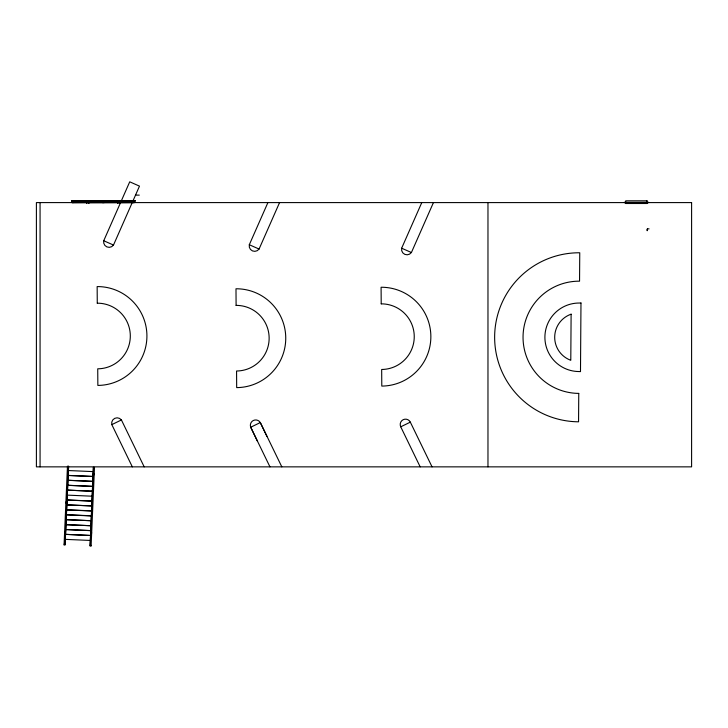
<?xml version="1.0" encoding="UTF-8"?>
<svg xmlns="http://www.w3.org/2000/svg" width="728" height="728" viewBox="0 0 728 728"><rect width="100%" height="100%" fill="white"/><g stroke="black" fill="none" stroke-linecap="round" stroke-linejoin="round"><path stroke-width="1.09" d="M647.31 230.021L647.31 230.112M68.45 466.248L65.047 545.063L64.064 545.017L67.467 466.211L68.641 466.348L65.083 544.298M93.512 467.33L90.108 546.136L91.091 546.182L94.494 467.367L93.311 467.412L90.136 545.381M86.787 203.339L87.042 202.575M117.991 203.249L118.045 202.575M86.678 203.339L86.687 202.566M117.772 203.23L117.699 202.566M647.42 228.783L649.076 228.883M647.292 229.193L647.556 228.974M103.731 240.75L129.73 181.818L139.485 186.131L113.495 245.054A5.442 5.442 0 0 1 103.731 240.75L113.495 245.054M279.561 202.593L259.068 249.049L249.304 244.744L267.904 202.593M433.433 202.593L411.411 252.516L401.656 248.212L421.776 202.593M72.946 202.684L72.946 202.011M86.577 202.011L86.577 202.684M88.916 202.684L88.916 202.011M102.548 202.011L102.548 202.684M103.949 202.684L103.949 202.011M117.581 202.011L117.581 202.684M119.92 202.684L119.92 202.011M133.552 202.011L133.552 202.684M132.323 466.857L111.821 424.624L121.421 419.956L144.189 466.857M420.174 466.857L400.737 426.808L410.328 422.149L432.041 466.857M88.661 203.23L88.807 202.566M119.592 203.239L119.811 202.566M647.301 229.229L647.219 230.74L647.392 228.883M88.789 203.376L88.452 202.575M119.61 203.385L119.456 202.575M135.517 195.122L139.285 195.122M71.581 200.755L134.917 200.755M71.581 201.028L134.917 201.028M71.581 202.202L134.917 202.202M624.105 202.348L648.675 202.348M67.431 467.039L68.414 467.085M68.459 470.543L93.129 471.608M93.239 473.582L94.231 473.628M94.185 474.62L93.193 474.574L94.185 474.638M68.25 475.402L92.92 476.467L68.25 475.475M68.041 480.262L92.711 481.326M68.041 480.334L92.702 481.399M67.831 485.267L92.492 486.331M67.822 485.339L92.492 486.404M92.283 491.191L67.622 490.126L92.274 491.264M67.404 495.131L92.065 496.196M67.194 499.918L91.855 501.055M67.185 500.063L91.855 501.128M65.92 501.992L66.903 502.029M65.875 502.975L66.867 503.021M66.985 504.85L91.646 505.915L66.976 504.923M66.767 509.782L91.437 510.847M66.767 509.928L91.428 510.992M66.557 514.714L91.218 515.779M66.548 514.86L91.209 515.925M66.339 519.646L91.009 520.711L66.339 519.719M66.13 524.651L90.791 525.716L66.121 524.724M65.92 529.511L90.581 530.575M65.911 529.584L90.581 530.648M64.646 531.513L65.629 531.549M90.691 532.632L91.673 532.668M64.601 532.496L65.593 532.541M90.645 533.615L91.637 533.66M90.372 535.435L65.711 534.37L90.372 535.508M65.293 539.366L90.354 540.449M64.1 544.18L65.083 544.226M90.145 545.299L91.127 545.345M281.818 466.857L260.305 422.568A5.351 5.351 0 0 0 253.362 420.475A5.351 5.351 0 0 0 250.714 427.227L257.312 440.95M269.952 466.857L250.714 427.227L260.305 422.568L266.912 436.29M648.02 202.348L648.02 202.821L624.751 202.821L624.751 202.348M487.969 202.593L487.969 466.857M103.913 200.646L103.913 202.511M102.593 200.646L102.593 202.511M40.067 202.593L40.067 466.857M411.411 252.516A5.442 5.442 0 0 1 401.656 248.212M259.068 249.049A5.442 5.442 0 0 1 249.304 244.744M400.737 426.808A5.333 5.333 0 0 1 403.203 419.683A5.333 5.333 0 0 1 410.328 422.149M111.821 424.624A5.442 5.442 0 0 1 121.421 419.956M571.116 314.196L570.788 360.269L569.988 359.978A24.47 24.47 0 0 1 570.315 314.478L571.116 314.196M578.76 393.402L578.56 421.803A84.521 84.521 0 0 1 494.64 336.691A84.521 84.521 0 0 1 579.752 252.771L579.552 281.172A56.12 56.12 0 0 0 523.041 336.891A56.12 56.12 0 0 0 578.76 393.402M580.98 302.994L580.489 371.608L576.767 371.462A34.261 34.261 0 0 1 544.899 337.046A34.261 34.261 0 0 1 577.249 303.085L580.98 302.994M72.236 202.011L72.263 202.684L87.351 202.593L87.287 202.011L72.236 202.011M88.206 202.011L88.234 202.684L118.355 202.593L118.3 202.011L88.206 202.011M103.24 202.011L103.267 202.684L103.258 202.011M119.21 202.011L119.237 202.684L134.325 202.593L134.271 202.011L119.21 202.011M134.917 200.646L71.581 200.646L71.581 202.511L134.917 202.511L134.917 200.646M647.037 200.819L625.734 200.819L625.734 203.503L647.037 203.503L647.037 200.819M691.6 202.593L36.4 202.593L36.4 466.857L691.6 466.857L691.6 202.593M381.208 303.858L381.09 287.251A49.422 49.422 0 0 1 430.858 336.318A49.422 49.422 0 0 1 381.791 386.086L381.672 369.478A32.815 32.815 0 0 0 414.25 336.436A32.815 32.815 0 0 0 381.208 303.858M236.1 305.387L235.99 288.779A49.422 49.422 0 0 1 285.749 337.847A49.422 49.422 0 0 1 236.682 387.615L236.564 371.007A32.815 32.815 0 0 0 269.142 337.965A32.815 32.815 0 0 0 236.1 305.387M97.27 303.194L97.152 286.586A49.422 49.422 0 0 1 146.919 335.654A49.422 49.422 0 0 1 97.852 385.421L97.734 368.814A32.815 32.815 0 0 0 130.312 335.772A32.815 32.815 0 0 0 97.27 303.194"/></g></svg>
